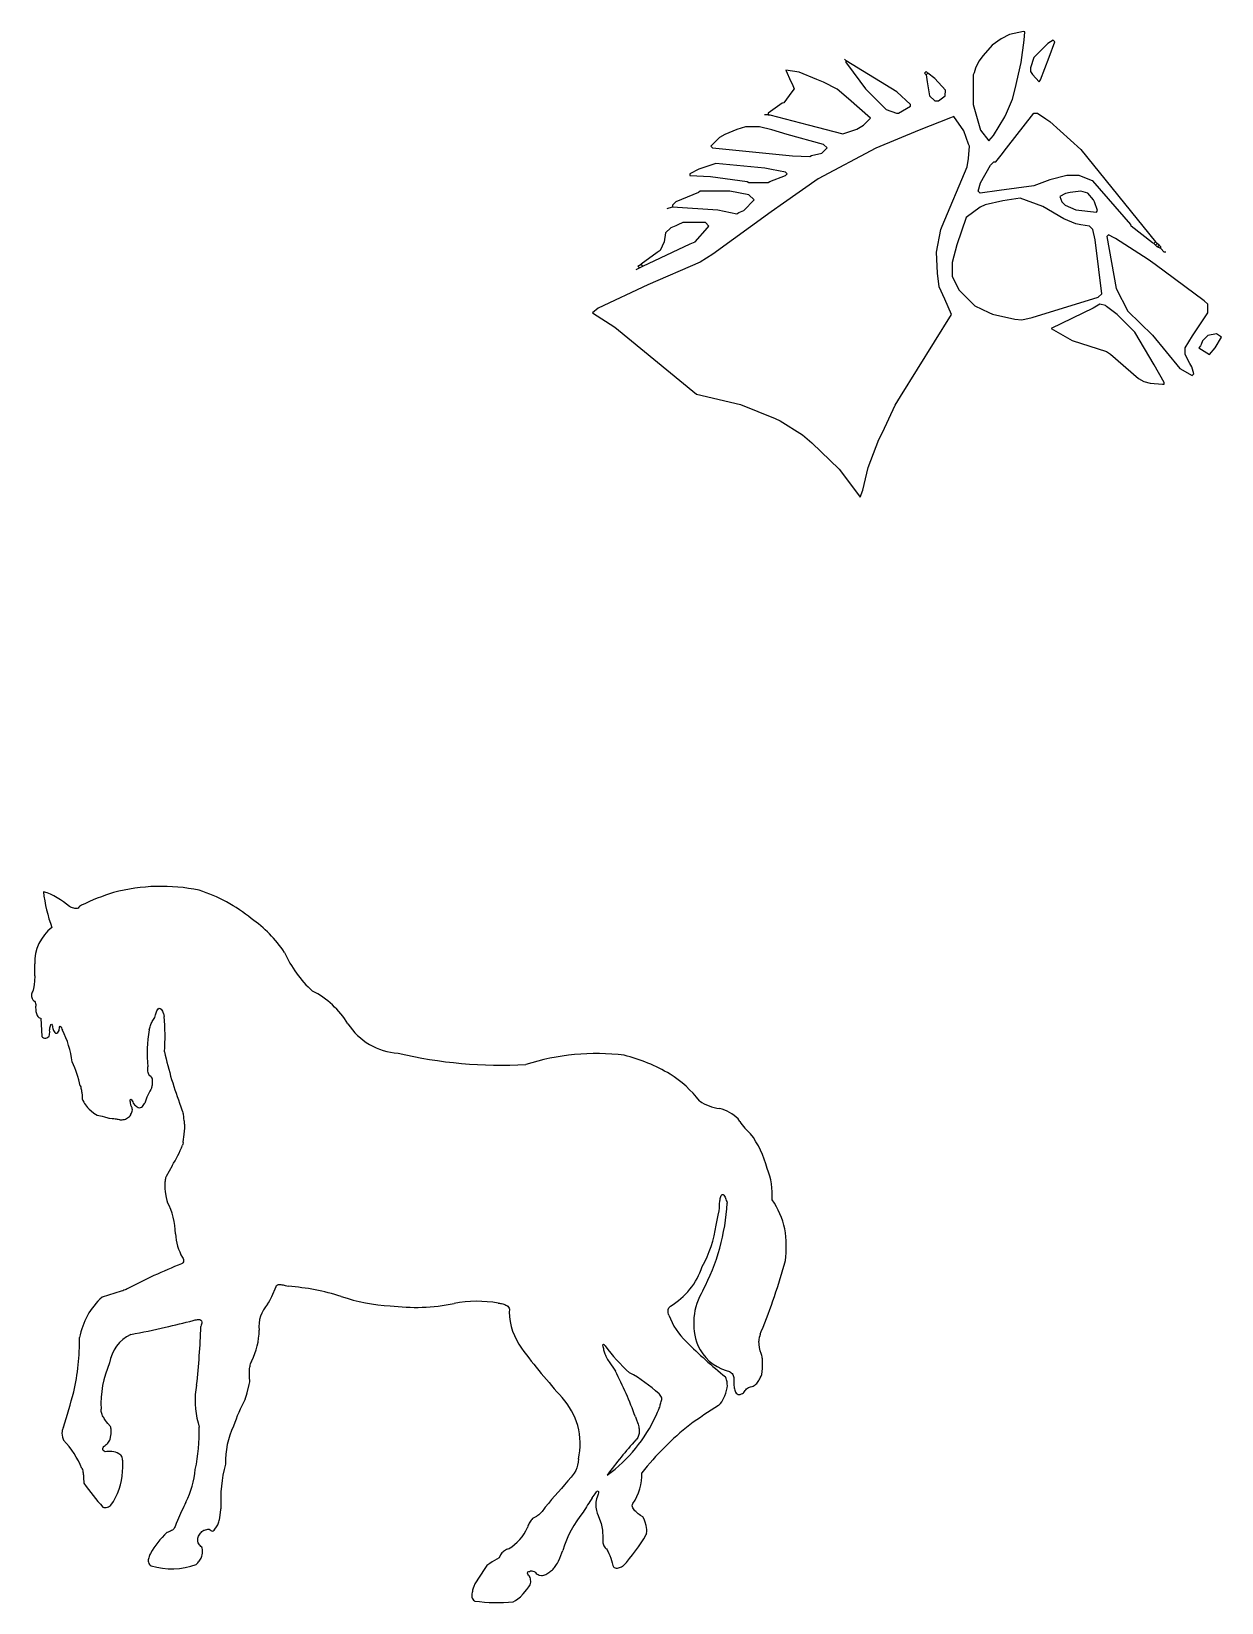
# Model space of a CAD drawing. Extents: x -1480 to 3301, y -477 to 1672.
# Drawn here: x -1480 to -796, y 26 to 931 of the extents above; entities that cross this region are included whole.
import ezdxf

# ---------------------------------------------------------------- set-up
doc = ezdxf.new("R2010")
doc.units = 0
doc.header["$MEASUREMENT"] = 0
doc.layers.get('0').update_dxf_attribs({"linetype": 'CONTINUOUS'})
doc.layers.add('Layer 1', color=7, linetype='CONTINUOUS')

msp = doc.modelspace()

# ---------------------------------------------------------------- linework, layer by layer
at = {"color": 7, "linetype": 'Continuous'}
for points in [[(-929.55, 867.57), (-926.79, 870.75), (-920.35, 881.47), (-919.35, 883.47), (-915.91, 891.66), (-914.25, 897.47), (-910.96, 912.64), (-909.12, 925.52), (-908.8, 930.32), (-909.55, 930.57), (-917.65, 928.77), (-922.36, 926.33), (-927.55, 922.57), (-932.79, 916.75), (-935.31, 913.39), (-937.2, 909.48), (-937.91, 906.66), (-938.55, 905.57), (-938.55, 888.57), (-934.35, 873.67), (-929.55, 867.57)], [(-900.55, 901.57), (-899.75, 902.67), (-894.85, 915.67), (-891.55, 924.57), (-892.55, 925.57), (-895.55, 923.57), (-903.55, 915.57), (-905.55, 909.57), (-905.55, 907.57), (-904.31, 905.77), (-900.55, 901.57)], [(-1011.55, 913.57), (-1012.55, 914.57)], [(-1011.55, 912.57), (-1010.75, 911.47), (-1000.55, 897.57), (-988.55, 885.57), (-982.55, 883.57), (-981.55, 883.57), (-974.55, 887.57), (-974.55, 888.57), (-982.4, 895.8), (-1011.55, 913.57)], [(-1011.55, 912.57), (-1011.55, 913.57)], [(-1056.55, 882.57), (-1055.55, 882.57), (-1033.45, 876.87), (-1013.55, 871.57), (-1005.45, 874.37), (-1001.55, 876.57), (-997.55, 880.57), (-1010.34, 891.82), (-1016.77, 897.33), (-1024.65, 901.37), (-1028.45, 902.87), (-1038.63, 907.19), (-1046.3, 908.32), (-1043.35, 901.67), (-1042.75, 900.47), (-1041.55, 897.57), (-1042.79, 895.75), (-1047.55, 889.57), (-1048.4, 889.34), (-1056.55, 883.57), (-1056.55, 882.57)], [(-965.55, 905.57), (-966.55, 906.57), (-965.55, 907.57), (-964.55, 906.57)], [(-965.55, 905.57), (-964.94, 901.5), (-963.55, 893.57), (-960.55, 890.57), (-958.55, 890.57), (-954.55, 893.57), (-954.35, 896.67), (-960.55, 903.57), (-964.55, 906.57)], [(-965.55, 905.57), (-964.55, 906.57)], [(-1157.55, 768.57), (-1144.71, 760.34), (-1097.82, 721.86), (-1072.47, 715.93), (-1052.45, 707.77), (-1049.65, 706.37), (-1036.76, 698.33), (-1031.35, 693.82), (-1015.55, 678.57), (-1010.8, 672.37), (-1003.55, 662.57), (-1001.94, 666.65), (-998.91, 679.66), (-992.75, 695.67), (-990.75, 699.67), (-983.32, 715.42), (-980.32, 720.42), (-951.05, 767.57), (-954.75, 776.47), (-958.12, 783.62), (-958.99, 791.52), (-959.55, 803.57), (-957.17, 816.5), (-956.35, 818.47), (-941.96, 852.64), (-941.15, 857.51), (-940.55, 864.57), (-941.2, 865.66), (-943.79, 873.42), (-949.55, 881.57), (-951.65, 880.77), (-969.65, 873.77), (-994.45, 863.37), (-1027.65, 845.77), (-1047.73, 831.81), (-1054.73, 826.81), (-1088.4, 802.34), (-1095.71, 797.8), (-1125.65, 784.77), (-1154.37, 771.33), (-1157.55, 768.57)], [(-1056.55, 882.57), (-1058.55, 882.57)], [(-834.55, 808.57), (-835.37, 808.81), (-847.55, 818.57), (-847.8, 819.36), (-869.55, 844.57), (-870.45, 844.77), (-877.55, 847.57), (-884.55, 847.57), (-894.47, 845.22), (-903.65, 841.77), (-923.61, 839), (-934.55, 837.57), (-935.55, 838.57), (-934.25, 843.47), (-928.55, 853.57), (-926.55, 855.57), (-925.55, 855.57), (-922.31, 859.39), (-919.31, 863.38), (-903.55, 883.57), (-901.55, 883.57), (-896.71, 880.34), (-894.4, 878.8), (-876.55, 862.57), (-833.55, 809.57)], [(-1032.55, 858.57), (-1031.47, 859.22), (-1025.55, 860.57), (-1022.55, 863.57), (-1024.55, 865.57), (-1045.64, 871.22), (-1054.45, 873.87), (-1061.55, 875.57), (-1069.55, 875.57), (-1074.48, 874.19), (-1081.4, 871.34), (-1084.55, 869.57), (-1089.55, 864.57), (-1088.55, 863.57), (-1042.51, 859.02), (-1032.55, 858.57)], [(-1101.55, 847.57), (-1089.59, 847.12), (-1068.64, 844.22), (-1067.55, 843.57), (-1056.55, 843.57), (-1055.47, 844.22), (-1046.55, 847.57), (-1045.55, 848.57), (-1046.55, 849.57), (-1054.63, 851.19), (-1058.48, 851.96), (-1086.55, 854.57), (-1096.45, 851.27), (-1101.55, 848.57), (-1101.55, 847.57)], [(-1111.55, 829.57), (-1085.49, 827.98), (-1074.55, 825.57), (-1073.45, 826.37), (-1070.55, 827.57), (-1064.55, 833.57), (-1067.55, 836.57), (-1078.55, 838.57), (-1095.55, 838.57), (-1096.64, 837.93), (-1109.55, 832.57), (-1111.55, 830.57), (-1111.55, 829.57)], [(-910.55, 764.57), (-904.62, 765.98), (-866.55, 777.57), (-864.55, 779.57), (-866.11, 793.62), (-868.25, 810.67), (-869.55, 816.57), (-871.55, 818.57), (-876.64, 819.22), (-879.47, 819.93), (-886.4, 822.8), (-898.45, 829.77), (-911.55, 834.57), (-921.49, 833.17), (-931.65, 830.77), (-934.45, 829.37), (-942.55, 823.57), (-947.91, 807.66), (-950.55, 797.57), (-950.55, 789.57), (-946.55, 781.57), (-937.55, 772.57), (-929.45, 768.77), (-927.45, 767.77), (-914.48, 764.96), (-910.55, 764.57)], [(-867.55, 826.57), (-867.05, 827.57), (-868.75, 832.47), (-869.35, 833.67), (-872.55, 837.57), (-876.55, 838.57), (-882.64, 837.93), (-885.47, 837.22), (-888.55, 835.57), (-887.55, 832.57), (-885.55, 830.57), (-879.48, 827.96), (-867.55, 826.57)], [(-1114.55, 828.57), (-1111.55, 829.57)], [(-1128.55, 795.57), (-1101.45, 808.37), (-1098.55, 809.57), (-1091.35, 817.47), (-1090.55, 818.57), (-1092.55, 820.57), (-1105.55, 820.57), (-1108.45, 819.27), (-1109.65, 818.77), (-1112.55, 817.57), (-1115.55, 814.57), (-1116.35, 809.47), (-1118.55, 804.57), (-1120.4, 803.34), (-1129.55, 796.57)], [(-812.55, 732.57), (-811.55, 733.57), (-812.75, 737.47), (-813.75, 739.47), (-816.55, 744.57), (-816.55, 748.57), (-812.35, 755.47), (-803.55, 768.57), (-803.55, 773.57), (-805.55, 775.57), (-833.71, 796.34), (-837.73, 799.33), (-856.65, 811.37), (-857.45, 811.77), (-860.55, 813.57), (-861.55, 812.57), (-858.96, 797.51), (-856.2, 782.66), (-849.55, 769.57), (-835.31, 755.78), (-819.55, 736.57), (-812.55, 732.57)], [(-834.55, 808.57), (-833.55, 809.57)], [(-833.55, 807.57), (-834.55, 808.57)], [(-832.55, 808.57), (-833.55, 809.57)], [(-833.55, 807.57), (-832.55, 808.57)], [(-832.55, 806.57), (-833.55, 807.57)], [(-831.55, 807.57), (-832.55, 808.57)], [(-832.55, 806.57), (-831.55, 807.57)], [(-830.55, 805.57), (-832.55, 806.57)], [(-830.55, 806.57), (-831.55, 807.57)], [(-830.55, 805.57), (-830.55, 806.57)], [(-827.55, 803.57), (-828.55, 803.57), (-830.55, 805.57)], [(-1131.55, 795.57), (-1129.55, 796.57)], [(-1128.55, 795.57), (-1129.55, 796.57)], [(-1132.55, 793.57), (-1130.55, 794.57)], [(-1130.55, 794.57), (-1131.55, 795.57)], [(-1130.55, 794.57), (-1128.55, 795.57)], [(-828.55, 727.57), (-828.55, 728.57), (-834.35, 738.67), (-845.55, 757.57), (-855.55, 767.57), (-861.76, 772.33), (-862.45, 772.77), (-865.55, 773.57), (-869.45, 771.37), (-893.55, 759.57), (-881.45, 752.77), (-861.71, 746.34), (-859.4, 744.8), (-843.33, 730.82), (-840.35, 729.17), (-836.63, 728.19), (-829.55, 727.57), (-828.55, 727.57)], [(-802.55, 744.57), (-799.32, 748.42), (-795.55, 754.57), (-798.55, 756.57), (-803.55, 755.57), (-806.55, 752.57), (-807.35, 750.47), (-807.75, 749.67), (-808.55, 748.57), (-802.55, 744.57)]]:
    msp.add_lwpolyline(points, dxfattribs=at)
at = {"layer": 'Layer 1'}
for p, q in [((-1457.97, 426.61), (-1458.56, 426.89)), ((-1457.37, 426.35), (-1457.97, 426.61)), ((-1456.77, 426.12), (-1457.37, 426.35)), ((-1456.15, 425.92), (-1456.77, 426.12)), ((-1455.51, 425.78), (-1456.15, 425.92)), ((-1454.86, 425.72), (-1455.51, 425.78)), ((-1454.22, 425.79), (-1454.86, 425.72)), ((-1453.62, 426.04), (-1454.22, 425.79)), ((-1453.17, 426.5), (-1453.62, 426.04)), ((-1452.73, 426.97), (-1453.17, 426.5)), ((-1452.22, 427.36), (-1452.73, 426.97)), ((-1451.68, 427.7), (-1452.22, 427.36)), ((-1479.3, 379.79), (-1479.54, 378.85)), ((-1479.1, 380.73), (-1479.3, 379.79)), ((-1478.88, 382), (-1479.1, 380.73)), ((-1478.65, 383.92), (-1478.88, 382)), ((-1478.45, 387.13), (-1478.65, 383.92)), ((-1480.46, 376.46), (-1480.48, 375.81)), ((-1480.48, 375.81), (-1480.4, 375.16)), ((-1480.33, 377.09), (-1480.46, 376.46)), ((-1480.4, 375.16), (-1480.23, 374.54)), ((-1480.08, 377.69), (-1480.33, 377.09)), ((-1480.23, 374.54), (-1480, 373.93)), ((-1479.72, 378.24), (-1480.08, 377.69)), ((-1480, 373.93), (-1479.72, 373.34)), ((-1479.54, 378.85), (-1479.72, 378.24)), ((-1479.72, 373.34), (-1479.21, 372.9)), ((-1479.21, 372.9), (-1478.76, 372.39)), ((-1478.76, 372.39), (-1478.38, 371.83)), ((-1478.38, 371.83), (-1478.11, 371.21)), ((-1478.11, 371.21), (-1477.97, 370.55)), ((-1477.97, 369.88), (-1478.09, 369.21)), ((-1478.09, 369.21), (-1478.07, 368.56)), ((-1478.07, 368.56), (-1478.04, 367.91)), ((-1478.04, 367.91), (-1477.99, 367.26)), ((-1477.99, 367.26), (-1477.9, 366.62)), ((-1477.97, 370.55), (-1477.97, 369.88)), ((-1477.9, 366.62), (-1477.79, 365.98)), ((-1477.79, 365.98), (-1477.63, 365.35)), ((-1477.63, 365.35), (-1477.42, 364.73)), ((-1477.42, 364.73), (-1477.14, 364.15)), ((-1477.14, 364.15), (-1476.77, 363.61)), ((-1476.77, 363.61), (-1476.3, 363.16)), ((-1476.3, 363.16), (-1475.74, 362.84)), ((-1475.74, 362.84), (-1475.11, 362.68)), ((-1475.11, 362.68), (-1474.54, 352.21)), ((-1410.64, 361.42), (-1410.3, 361.98)), ((-1410.3, 361.98), (-1409.91, 362.51)), ((-1409.91, 362.51), (-1409.48, 362.99)), ((-1409.48, 362.99), (-1409.26, 363.94)), ((-1409.26, 363.94), (-1409.09, 364.56)), ((-1409.09, 364.56), (-1408.91, 365.18)), ((-1408.91, 365.18), (-1408.72, 365.79)), ((-1408.72, 365.79), (-1408.49, 366.39)), ((-1408.49, 366.39), (-1408.23, 366.98)), ((-1408.23, 366.98), (-1407.92, 367.55)), ((-1407.92, 367.55), (-1407.52, 368.05)), ((-1407.52, 368.05), (-1406.97, 368.37)), ((-1406.97, 368.37), (-1406.35, 368.25)), ((-1406.35, 368.25), (-1405.86, 367.84)), ((-1405.86, 367.84), (-1405.47, 367.33)), ((-1405.47, 367.33), (-1405.14, 366.77)), ((-1405.14, 366.77), (-1404.86, 366.2)), ((-1404.86, 366.2), (-1404.59, 365.61)), ((-1404.59, 365.61), (-1404.47, 365.31)), ((-1404.47, 365.31), (-1404.11, 363.74)), ((-1470.31, 352.4), (-1470.17, 353.07)), ((-1470.17, 353.07), (-1470.04, 353.74)), ((-1470.04, 353.74), (-1469.94, 354.42)), ((-1470.02, 355.77), (-1469.93, 356.42)), ((-1469.9, 355.1), (-1470.02, 355.77)), ((-1469.94, 354.42), (-1469.9, 355.1)), ((-1469.93, 356.42), (-1469.84, 357.07)), ((-1469.84, 357.07), (-1469.72, 357.72)), ((-1469.72, 357.72), (-1469.58, 358.36)), ((-1469.58, 358.36), (-1469.38, 358.98)), ((-1469.38, 358.98), (-1468.92, 359.3)), ((-1468.92, 359.3), (-1468.61, 358.73)), ((-1468.61, 358.73), (-1468.42, 358.1)), ((-1468.42, 358.1), (-1468.27, 357.46)), ((-1468.27, 357.46), (-1468.14, 356.82)), ((-1468.14, 356.82), (-1468.02, 356.17)), ((-1468.02, 356.17), (-1467.79, 355.54)), ((-1467.79, 355.54), (-1467.49, 354.95)), ((-1467.49, 354.95), (-1467.1, 354.41)), ((-1467.1, 354.41), (-1466.55, 354.06)), ((-1466.55, 354.06), (-1465.9, 354.14)), ((-1465.9, 354.14), (-1465.37, 354.54)), ((-1465.37, 354.54), (-1464.93, 355.04)), ((-1464.93, 355.04), (-1464.56, 355.59)), ((-1464.56, 355.59), (-1464.49, 356.25)), ((-1464.49, 356.25), (-1464.4, 356.91)), ((-1464.4, 356.91), (-1464.25, 357.56)), ((-1464.25, 357.56), (-1463.9, 358.09)), ((-1463.9, 358.09), (-1463.42, 357.68)), ((-1463.42, 357.68), (-1463.13, 357.08)), ((-1463.13, 357.08), (-1462.89, 356.46)), ((-1462.89, 356.46), (-1462.68, 355.83)), ((-1412.66, 355.92), (-1412.46, 356.53)), ((-1412.46, 356.53), (-1412.11, 357.79)), ((-1412.11, 357.79), (-1411.92, 358.41)), ((-1411.92, 358.41), (-1411.71, 359.03)), ((-1411.71, 359.03), (-1411.48, 359.64)), ((-1411.48, 359.64), (-1411.22, 360.25)), ((-1411.22, 360.25), (-1410.95, 360.84)), ((-1410.95, 360.84), (-1410.64, 361.42)), ((-1474.54, 352.21), (-1474.06, 351.78)), ((-1474.06, 351.78), (-1473.5, 351.45)), ((-1473.5, 351.45), (-1472.88, 351.27)), ((-1472.88, 351.27), (-1472.24, 351.28)), ((-1472.24, 351.28), (-1471.62, 351.47)), ((-1471.62, 351.47), (-1471.06, 351.79)), ((-1471.06, 351.79), (-1470.55, 352.19)), ((-1470.55, 352.19), (-1470.31, 352.4)), ((-1413.51, 334.08), (-1413.43, 334.72)), ((-1413.55, 333.43), (-1413.51, 334.08)), ((-1413.55, 332.79), (-1413.55, 333.43)), ((-1413.5, 332.14), (-1413.55, 332.79)), ((-1413.37, 331.51), (-1413.5, 332.14)), ((-1413.18, 330.89), (-1413.37, 331.51)), ((-1412.9, 330.31), (-1413.18, 330.89)), ((-1412.32, 329.53), (-1412.9, 330.31)), ((-1411.84, 329.1), (-1412.32, 329.53)), ((-1411.31, 328.74), (-1411.84, 329.1)), ((-1410.97, 328.19), (-1411.31, 328.74)), ((-1410.81, 327.57), (-1410.97, 328.19)), ((-1410.74, 326.92), (-1410.81, 327.57)), ((-1410.8, 324.99), (-1410.75, 325.63)), ((-1410.75, 325.63), (-1410.73, 326.28)), ((-1410.73, 326.28), (-1410.74, 326.92)), ((-1452.44, 323.72), (-1452.14, 323.13)), ((-1452.14, 323.13), (-1451.96, 322.49)), ((-1451.96, 322.49), (-1451.83, 321.83)), ((-1451.83, 321.83), (-1451.72, 321.17)), ((-1451.72, 321.17), (-1451.62, 320.51)), ((-1451.62, 320.51), (-1451.54, 319.85)), ((-1451.54, 319.85), (-1451.36, 318.19)), ((-1451.36, 318.19), (-1451.19, 316.19)), ((-1411.12, 322.75), (-1410.96, 323.71)), ((-1410.96, 323.71), (-1410.87, 324.35)), ((-1410.87, 324.35), (-1410.8, 324.99)), ((-1451.19, 316.19), (-1450.84, 315.29)), ((-1450.84, 315.29), (-1450.41, 314.42)), ((-1450.41, 314.42), (-1449.92, 313.58)), ((-1449.92, 313.58), (-1449.37, 312.78)), ((-1449.37, 312.78), (-1448.77, 312.02)), ((-1448.77, 312.02), (-1448.13, 311.29)), ((-1448.13, 311.29), (-1447.23, 310.37)), ((-1447.23, 310.37), (-1446.02, 309.29)), ((-1446.02, 309.29), (-1444.49, 308.1)), ((-1444.49, 308.1), (-1442.62, 306.83)), ((-1423.62, 315.68), (-1423.33, 316.13)), ((-1423.59, 315.01), (-1423.62, 315.68)), ((-1423.5, 314.35), (-1423.59, 315.01)), ((-1423.39, 313.69), (-1423.5, 314.35)), ((-1423.26, 313.03), (-1423.39, 313.69)), ((-1423.33, 316.13), (-1422.89, 315.63)), ((-1423.06, 312.04), (-1423.26, 313.03)), ((-1423.25, 307.41), (-1422.93, 307.99)), ((-1422.88, 311.77), (-1423.06, 312.04)), ((-1422.93, 307.99), (-1422.67, 308.59)), ((-1422.89, 315.63), (-1422.54, 315.06)), ((-1422.58, 311.18), (-1422.88, 311.77)), ((-1422.67, 308.59), (-1422.48, 309.22)), ((-1422.42, 310.54), (-1422.58, 311.18)), ((-1422.54, 315.06), (-1422.21, 314.47)), ((-1422.48, 309.22), (-1422.39, 309.88)), ((-1422.39, 309.88), (-1422.42, 310.54)), ((-1422.21, 314.47), (-1421.91, 313.87)), ((-1421.91, 313.87), (-1421.5, 313.35)), ((-1421.5, 313.35), (-1421.07, 312.86)), ((-1421.07, 312.86), (-1420.61, 312.39)), ((-1420.61, 312.39), (-1420.12, 311.96)), ((-1420.12, 311.96), (-1419.58, 311.59)), ((-1419.58, 311.59), (-1418.98, 311.31)), ((-1418.98, 311.31), (-1418.34, 311.18)), ((-1418.34, 311.18), (-1417.69, 311.24)), ((-1417.69, 311.24), (-1417.09, 311.5)), ((-1417.09, 311.5), (-1416.57, 311.9)), ((-1416.57, 311.9), (-1416.13, 312.38)), ((-1416.13, 312.38), (-1415.74, 312.92)), ((-1415.74, 312.92), (-1415.41, 313.49)), ((-1415.41, 313.49), (-1415.26, 313.78)), ((-1394.45, 311.75), (-1393.83, 309.87)), ((-1393.83, 309.87), (-1393.55, 308.92)), ((-1393.55, 308.92), (-1393.38, 308.28)), ((-1393.38, 308.28), (-1393.22, 307.64)), ((-1393.22, 307.64), (-1393.08, 306.99)), ((-1442.62, 306.83), (-1439.71, 306.25)), ((-1439.71, 306.25), (-1438.42, 305.95)), ((-1438.42, 305.95), (-1437.79, 305.78)), ((-1437.79, 305.78), (-1437.15, 305.61)), ((-1437.15, 305.61), (-1436.52, 305.42)), ((-1436.52, 305.42), (-1435.89, 305.21)), ((-1435.89, 305.21), (-1435.59, 305.09)), ((-1435.59, 305.09), (-1433.98, 304.99)), ((-1433.98, 304.99), (-1433.02, 304.91)), ((-1433.02, 304.91), (-1432.38, 304.84)), ((-1432.38, 304.84), (-1431.74, 304.76)), ((-1431.74, 304.76), (-1431.1, 304.66)), ((-1431.1, 304.66), (-1430.47, 304.53)), ((-1430.47, 304.53), (-1429.87, 304.32)), ((-1429.87, 304.32), (-1429.61, 304.13)), ((-1429.61, 304.13), (-1428.95, 304.14)), ((-1428.95, 304.14), (-1428.29, 304.2)), ((-1428.29, 304.2), (-1427.63, 304.3)), ((-1427.63, 304.3), (-1426.98, 304.45)), ((-1426.98, 304.45), (-1426.35, 304.66)), ((-1426.35, 304.66), (-1425.75, 304.94)), ((-1425.75, 304.94), (-1425.18, 305.29)), ((-1425.18, 305.29), (-1424.64, 305.66)), ((-1424.64, 305.66), (-1424.12, 306.07)), ((-1424.12, 306.07), (-1423.66, 306.53)), ((-1423.66, 306.53), (-1423.32, 307.09)), ((-1423.32, 307.09), (-1423.25, 307.41)), ((-1393.08, 306.99), (-1392.96, 306.34)), ((-1392.92, 305.02), (-1393.01, 304.71)), ((-1393.01, 304.71), (-1392.82, 304.08)), ((-1392.96, 306.34), (-1392.9, 305.68)), ((-1392.9, 305.68), (-1392.92, 305.02)), ((-1392.82, 304.08), (-1392.67, 303.45)), ((-1392.67, 303.45), (-1392.57, 302.81)), ((-1392.57, 302.81), (-1392.49, 302.16)), ((-1392.44, 299.23), (-1392.51, 297.93)), ((-1392.49, 302.16), (-1392.45, 301.51)), ((-1392.45, 301.51), (-1392.42, 300.86)), ((-1392.42, 300.21), (-1392.44, 299.23)), ((-1392.42, 300.86), (-1392.42, 300.21)), ((-1072.87, 303.25), (-1073.68, 304.67)), ((-1066.57, 296.22), (-1069.91, 299.35)), ((-1393.32, 290.26), (-1393.51, 289.63)), ((-1392.74, 295.67), (-1393.39, 291.49)), ((-1393.39, 291.49), (-1393.21, 290.9)), ((-1393.21, 290.9), (-1393.32, 290.26)), ((-1392.51, 297.93), (-1392.74, 295.67)), ((-1403.02, 271.51), (-1403.23, 270.89)), ((-1399.47, 277.72), (-1403.02, 271.51)), ((-1403.71, 267.68), (-1403.73, 267.02)), ((-1403.73, 267.02), (-1403.71, 266.05)), ((-1403.68, 268.33), (-1403.71, 267.68)), ((-1403.71, 266.05), (-1403.64, 264.74)), ((-1403.61, 268.98), (-1403.68, 268.33)), ((-1403.64, 264.74), (-1403.43, 262.8)), ((-1403.52, 269.62), (-1403.61, 268.98)), ((-1403.4, 270.26), (-1403.52, 269.62)), ((-1403.43, 262.8), (-1402.9, 259.58)), ((-1403.23, 270.89), (-1403.4, 270.26)), ((-1402.9, 259.58), (-1402.35, 257.03)), ((-1084.76, 251.8), (-1084.58, 253.4)), ((-1084.58, 253.4), (-1084.51, 254.36)), ((-1084.51, 254.36), (-1084.49, 255.01)), ((-1084.49, 255.01), (-1084.47, 255.65)), ((-1084.48, 256.3), (-1084.4, 256.94)), ((-1084.47, 255.65), (-1084.48, 256.3)), ((-1084.4, 256.94), (-1084.3, 257.58)), ((-1084.3, 257.58), (-1084.19, 258.22)), ((-1084.19, 258.22), (-1084.06, 258.86)), ((-1084.06, 258.86), (-1083.91, 259.49)), ((-1083.91, 259.49), (-1083.72, 260.11)), ((-1083.72, 260.11), (-1083.46, 260.7)), ((-1083.46, 260.7), (-1083.05, 261.2)), ((-1083.05, 261.2), (-1082.44, 261.2)), ((-1082.44, 261.2), (-1081.97, 260.75)), ((-1081.97, 260.75), (-1081.62, 260.21)), ((-1081.62, 260.21), (-1081.32, 259.64)), ((-1081.32, 259.64), (-1081.05, 259.04)), ((-1081.05, 259.04), (-1080.81, 258.44)), ((-1080.81, 258.44), (-1080.58, 257.83)), ((-1080.58, 257.83), (-1080.36, 257.22)), ((-1080.36, 257.22), (-1080.06, 256.3)), ((-1086.44, 243.61), (-1085.17, 249.26)), ((-1085.17, 249.26), (-1084.76, 251.8)), ((-1393.8, 221.51), (-1394.06, 221.33)), ((-1393.33, 221.95), (-1393.8, 221.51)), ((-1393.58, 224.9), (-1393.25, 224.35)), ((-1393, 222.5), (-1393.33, 221.95)), ((-1393.25, 224.35), (-1393, 223.76)), ((-1393, 223.76), (-1392.89, 223.13)), ((-1392.89, 223.13), (-1393, 222.5)), ((-1342.06, 202.58), (-1339.59, 208.18)), ((-1339.59, 208.18), (-1339.35, 208.78)), ((-1339.35, 208.78), (-1338.96, 209.28)), ((-1338.96, 209.28), (-1338.32, 209.45)), ((-1338.32, 209.45), (-1337.66, 209.46)), ((-1337.66, 209.46), (-1337.01, 209.41)), ((-1337.01, 209.41), (-1336.35, 209.32)), ((-1336.35, 209.32), (-1335.7, 209.2)), ((-1335.7, 209.2), (-1335.06, 209.07)), ((-1335.06, 209.07), (-1334.42, 208.91)), ((-1334.42, 208.91), (-1333.46, 208.67)), ((-1333.46, 208.67), (-1332.51, 208.4)), ((-1432.42, 204.34), (-1439.82, 202.12)), ((-1428.75, 205.53), (-1432.42, 204.34)), ((-1427.84, 205.85), (-1428.75, 205.53)), ((-1427.23, 206.07), (-1427.84, 205.85)), ((-1426.63, 206.3), (-1427.23, 206.07)), ((-1426.04, 206.55), (-1426.63, 206.3)), ((-1425.47, 206.85), (-1426.04, 206.55)), ((-1344.04, 198.89), (-1343.23, 200.29)), ((-1343.23, 200.29), (-1342.06, 202.58)), ((-1344.55, 198.07), (-1344.04, 198.89)), ((-1211.8, 198.75), (-1211.16, 198.66)), ((-1211.16, 198.66), (-1210.52, 198.55)), ((-1210.52, 198.55), (-1209.88, 198.43)), ((-1209.88, 198.43), (-1209.25, 198.27)), ((-1209.25, 198.27), (-1208.63, 198.09)), ((-1208.63, 198.09), (-1208.02, 197.87)), ((-1208.02, 197.87), (-1207.43, 197.6)), ((-1207.43, 197.6), (-1206.87, 197.28)), ((-1206.87, 197.28), (-1206.36, 196.89)), ((-1206.36, 196.89), (-1205.92, 196.41)), ((-1205.92, 196.41), (-1205.59, 195.85)), ((-1205.59, 195.85), (-1205.41, 195.23)), ((-1205.46, 193.95), (-1205.54, 193.63)), ((-1205.37, 194.59), (-1205.46, 193.95)), ((-1205.41, 195.23), (-1205.37, 194.59)), ((-1114.07, 193.72), (-1114.06, 194.37)), ((-1113.99, 193.07), (-1114.07, 193.72)), ((-1114.06, 194.37), (-1113.95, 195.01)), ((-1113.84, 192.44), (-1113.99, 193.07)), ((-1113.95, 195.01), (-1113.59, 195.91)), ((-1113.63, 191.82), (-1113.84, 192.44)), ((-1113.59, 195.91), (-1113.22, 196.45)), ((-1113.22, 196.45), (-1112.77, 196.92)), ((-1387.42, 188.71), (-1386.8, 188.89)), ((-1386.8, 188.89), (-1386.17, 189.05)), ((-1386.17, 189.05), (-1385.54, 189.18)), ((-1385.54, 189.18), (-1384.9, 189.26)), ((-1384.9, 189.26), (-1384.26, 189.28)), ((-1384.26, 189.28), (-1383.62, 189.19)), ((-1383.62, 189.19), (-1383.03, 188.93)), ((-1383.03, 188.93), (-1382.61, 188.45)), ((-1382.76, 185.94), (-1382.99, 185.33)), ((-1382.58, 186.55), (-1382.76, 185.94)), ((-1382.61, 188.45), (-1382.44, 187.83)), ((-1382.46, 187.19), (-1382.58, 186.55)), ((-1382.44, 187.83), (-1382.46, 187.19)), ((-1061.05, 180.91), (-1060.43, 182.42)), ((-1151.34, 174.85), (-1151.74, 174.45)), ((-1151.74, 174.45), (-1151.66, 173.8)), ((-1151.66, 173.8), (-1151.49, 173.16)), ((-1151.49, 173.16), (-1151.28, 172.53)), ((-1150.75, 174.56), (-1151.34, 174.85)), ((-1151.28, 172.53), (-1151.19, 171.89)), ((-1151.19, 171.89), (-1151.05, 171.26)), ((-1150.22, 174.16), (-1150.75, 174.56)), ((-1061.55, 173.16), (-1061.86, 176.74)), ((-1061.02, 171.27), (-1061.55, 173.16)), ((-1354.69, 162.42), (-1354.55, 163.05)), ((-1354.55, 163.05), (-1354.37, 163.67)), ((-1354.37, 163.67), (-1354.16, 164.28)), ((-1354.16, 164.28), (-1353.91, 164.88)), ((-1353.91, 164.88), (-1353.6, 165.45)), ((-1151.05, 171.26), (-1150.88, 170.64)), ((-1150.88, 170.64), (-1150.67, 170.03)), ((-1150.67, 170.03), (-1150.44, 169.43)), ((-1150.44, 169.43), (-1150.18, 168.83)), ((-1150.18, 168.83), (-1149.91, 168.25)), ((-1149.91, 168.25), (-1149.48, 167.38)), ((-1149.48, 167.38), (-1148.86, 166.25)), ((-1148.86, 166.25), (-1147.69, 164.32)), ((-1147.69, 164.32), (-1145.13, 160.6)), ((-1060.43, 169.74), (-1061.02, 171.27)), ((-1060.24, 169.12), (-1060.43, 169.74)), ((-1060.08, 168.5), (-1060.24, 169.12)), ((-1059.95, 167.86), (-1060.08, 168.5)), ((-1059.85, 167.22), (-1059.95, 167.86)), ((-1059.77, 166.58), (-1059.85, 167.22)), ((-1059.8, 161.08), (-1059.67, 163.34)), ((-1059.7, 165.61), (-1059.77, 166.58)), ((-1059.66, 164.64), (-1059.7, 165.61)), ((-1059.67, 163.34), (-1059.66, 164.64)), ((-1355.06, 158.23), (-1355.03, 159.53)), ((-1355.01, 156.29), (-1355.06, 158.23)), ((-1355.03, 159.53), (-1354.97, 160.5)), ((-1354.76, 153.39), (-1355.01, 156.29)), ((-1354.97, 160.5), (-1354.9, 161.14)), ((-1354.9, 161.14), (-1354.81, 161.78)), ((-1354.81, 161.78), (-1354.69, 162.42)), ((-1145.13, 160.6), (-1144.36, 159.56)), ((-1080.69, 155.4), (-1081.06, 156.3)), ((-1080.39, 154.47), (-1080.69, 155.4)), ((-1080.64, 159.94), (-1080.01, 159.77)), ((-1080.01, 159.77), (-1079.4, 159.57)), ((-1079.4, 159.57), (-1078.8, 159.32)), ((-1078.8, 159.32), (-1078.23, 159.01)), ((-1078.23, 159.01), (-1077.7, 158.65)), ((-1077.7, 158.65), (-1077.22, 158.2)), ((-1077.22, 158.2), (-1076.83, 157.69)), ((-1076.83, 157.69), (-1076.54, 157.12)), ((-1076.54, 157.12), (-1076.35, 156.5)), ((-1076.35, 156.5), (-1076.28, 155.85)), ((-1076.27, 155.53), (-1076.29, 153.56)), ((-1076.28, 155.85), (-1076.27, 155.53)), ((-1062.28, 153.54), (-1061.93, 154.08)), ((-1061.93, 154.08), (-1061.6, 154.63)), ((-1061.6, 154.63), (-1061.29, 155.19)), ((-1061.29, 155.19), (-1061, 155.77)), ((-1061, 155.77), (-1060.6, 156.65)), ((-1060.6, 156.65), (-1060.23, 157.55)), ((-1060.23, 157.55), (-1059.8, 161.08)), ((-1357.02, 144.57), (-1356.82, 145.19)), ((-1356.82, 145.19), (-1356.64, 145.82)), ((-1356.64, 145.82), (-1356.29, 147.07)), ((-1356.29, 147.07), (-1355.12, 151.8)), ((-1355.12, 151.8), (-1354.76, 153.39)), ((-1119.05, 146.28), (-1119.3, 146.5)), ((-1118.59, 145.78), (-1119.05, 146.28)), ((-1118.2, 145.24), (-1118.59, 145.78)), ((-1117.91, 144.63), (-1118.2, 145.24)), ((-1081.91, 144.16), (-1081.39, 145.34)), ((-1081.39, 145.34), (-1080.84, 146.86)), ((-1080.84, 146.86), (-1080.38, 148.4)), ((-1080.38, 148.4), (-1080.06, 149.99)), ((-1076.29, 153.56), (-1076.27, 152.57)), ((-1076.27, 152.57), (-1076.23, 151.92)), ((-1076.23, 151.92), (-1076.18, 151.26)), ((-1076.18, 151.26), (-1076.11, 150.61)), ((-1076.11, 150.61), (-1076.01, 149.96)), ((-1076.01, 149.96), (-1075.89, 149.31)), ((-1075.89, 149.31), (-1075.73, 148.67)), ((-1075.73, 148.67), (-1075.52, 148.05)), ((-1075.52, 148.05), (-1075.25, 147.45)), ((-1075.25, 147.45), (-1074.89, 146.9)), ((-1074.89, 146.9), (-1074.42, 146.45)), ((-1074.42, 146.45), (-1073.83, 146.17)), ((-1073.83, 146.17), (-1073.18, 146.09)), ((-1073.18, 146.09), (-1072.53, 146.2)), ((-1072.53, 146.2), (-1071.92, 146.43)), ((-1071.92, 146.43), (-1071.33, 146.73)), ((-1071.33, 146.73), (-1070.78, 147.08)), ((-1070.78, 147.08), (-1070.51, 147.27)), ((-1070.51, 147.27), (-1070.15, 147.81)), ((-1070.15, 147.81), (-1069.76, 148.33)), ((-1069.76, 148.33), (-1069.34, 148.83)), ((-1069.34, 148.83), (-1068.89, 149.3)), ((-1068.89, 149.3), (-1068.4, 149.72)), ((-1068.4, 149.72), (-1067.86, 150.09)), ((-1067.86, 150.09), (-1067.29, 150.39)), ((-1067.29, 150.39), (-1066.67, 150.6)), ((-1066.67, 150.6), (-1065.71, 150.73)), ((-1065.71, 150.73), (-1065.11, 150.96)), ((-1065.11, 150.96), (-1064.54, 151.27)), ((-1064.54, 151.27), (-1064.02, 151.64)), ((-1064.02, 151.64), (-1063.53, 152.06)), ((-1063.53, 152.06), (-1063.08, 152.53)), ((-1063.08, 152.53), (-1062.67, 153.02)), ((-1062.67, 153.02), (-1062.28, 153.54)), ((-1440.4, 137.01), (-1440.4, 137.66)), ((-1440.33, 136.37), (-1440.4, 137.01)), ((-1440.19, 135.74), (-1440.33, 136.37)), ((-1440.01, 135.12), (-1440.19, 135.74)), ((-1357.46, 143.35), (-1357.22, 143.96)), ((-1357.22, 143.96), (-1357.02, 144.57)), ((-1121.03, 134.11), (-1120.16, 135.87)), ((-1120.16, 135.87), (-1119.62, 137.05)), ((-1119.62, 137.05), (-1119.37, 137.66)), ((-1119.37, 137.66), (-1119.13, 138.26)), ((-1119.13, 138.26), (-1118.92, 138.88)), ((-1118.92, 138.88), (-1118.72, 139.5)), ((-1118.72, 139.5), (-1118.55, 140.13)), ((-1118.55, 140.13), (-1118.42, 140.77)), ((-1118.42, 140.77), (-1118.34, 141.41)), ((-1118.34, 141.41), (-1118.04, 142.01)), ((-1118.04, 142.01), (-1117.82, 142.65)), ((-1117.74, 143.98), (-1117.91, 144.63)), ((-1117.82, 142.65), (-1117.71, 143.31)), ((-1117.71, 143.31), (-1117.74, 143.98)), ((-1085.09, 139.74), (-1083.98, 140.91)), ((-1083.98, 140.91), (-1083.2, 141.93)), ((-1083.2, 141.93), (-1082.52, 143.02)), ((-1082.52, 143.02), (-1081.91, 144.16)), ((-1462.33, 126.65), (-1462.55, 126.04)), ((-1462.08, 127.24), (-1462.33, 126.65)), ((-1439.78, 134.52), (-1440.01, 135.12)), ((-1439.51, 133.93), (-1439.78, 134.52)), ((-1439.22, 133.35), (-1439.51, 133.93)), ((-1438.9, 132.79), (-1439.22, 133.35)), ((-1438.56, 132.24), (-1438.9, 132.79)), ((-1438.2, 131.7), (-1438.56, 132.24)), ((-1437.83, 131.17), (-1438.2, 131.7)), ((-1437.25, 130.4), (-1437.83, 131.17)), ((-1436.43, 129.4), (-1437.25, 130.4)), ((-1434.91, 127.72), (-1436.43, 129.4)), ((-1434.84, 127.4), (-1434.91, 127.72)), ((-1434.73, 126.75), (-1434.84, 127.4)), ((-1434.65, 126.09), (-1434.73, 126.75)), ((-1384.53, 129.84), (-1383.96, 127.33)), ((-1132.93, 133.35), (-1132.19, 131.56)), ((-1132.19, 131.56), (-1131.65, 130.05)), ((-1131.65, 130.05), (-1131.37, 129.12)), ((-1131.37, 129.12), (-1131.13, 128.19)), ((-1131.13, 128.19), (-1130.99, 127.56)), ((-1130.99, 127.56), (-1130.88, 126.92)), ((-1130.88, 126.92), (-1130.8, 126.29)), ((-1462.85, 124.79), (-1462.94, 123.83)), ((-1462.94, 123.83), (-1462.68, 121.6)), ((-1462.72, 125.42), (-1462.85, 124.79)), ((-1462.55, 126.04), (-1462.72, 125.42)), ((-1462.68, 121.6), (-1462.49, 120.98)), ((-1462.49, 120.98), (-1462.26, 120.39)), ((-1462.26, 120.39), (-1461.98, 119.81)), ((-1437.49, 117.27), (-1436.98, 117.72)), ((-1436.98, 117.72), (-1436.5, 118.2)), ((-1436.5, 118.2), (-1436.05, 118.72)), ((-1436.05, 118.72), (-1435.65, 119.27)), ((-1435.65, 119.27), (-1435.33, 119.87)), ((-1435.33, 119.87), (-1435.2, 120.19)), ((-1435.2, 120.19), (-1434.94, 121.49)), ((-1434.94, 121.49), (-1434.79, 122.47)), ((-1434.79, 122.47), (-1434.68, 123.45)), ((-1434.68, 123.45), (-1434.63, 124.11)), ((-1434.62, 125.43), (-1434.65, 126.09)), ((-1434.63, 124.11), (-1434.61, 124.77)), ((-1434.61, 124.77), (-1434.62, 125.43)), ((-1131.58, 121.28), (-1132.55, 120)), ((-1131.3, 121.86), (-1131.58, 121.28)), ((-1131.08, 122.46), (-1131.3, 121.86)), ((-1130.91, 123.08), (-1131.08, 122.46)), ((-1130.8, 123.72), (-1130.91, 123.08)), ((-1130.8, 126.29), (-1130.74, 125.64)), ((-1130.74, 124.36), (-1130.8, 123.72)), ((-1130.74, 125.64), (-1130.72, 125)), ((-1130.72, 125), (-1130.74, 124.36)), ((-1439.43, 114.43), (-1439.4, 115.07)), ((-1439.14, 113.86), (-1439.43, 114.43)), ((-1439.4, 115.07), (-1439.15, 115.66)), ((-1439.15, 115.66), (-1438.78, 116.18)), ((-1438.66, 113.44), (-1439.14, 113.86)), ((-1438.78, 116.18), (-1438.57, 116.43)), ((-1438.09, 113.15), (-1438.66, 113.44)), ((-1438.57, 116.43), (-1438.02, 116.84)), ((-1437.11, 113.29), (-1438.09, 113.15)), ((-1438.02, 116.84), (-1437.49, 117.27)), ((-1436.13, 113.37), (-1437.11, 113.29)), ((-1435.14, 113.38), (-1436.13, 113.37)), ((-1434.16, 113.31), (-1435.14, 113.38)), ((-1429.03, 111.22), (-1430.12, 111.96)), ((-1428.84, 110.96), (-1429.03, 111.22)), ((-1428.53, 110.39), (-1428.84, 110.96)), ((-1428.31, 109.79), (-1428.53, 110.39)), ((-1428.16, 109.16), (-1428.31, 109.79)), ((-1428.05, 108.52), (-1428.16, 109.16)), ((-1427.97, 107.88), (-1428.05, 108.52)), ((-1165.65, 109), (-1165.89, 107.08)), ((-1451.38, 103.5), (-1451.12, 102.89)), ((-1451.12, 102.89), (-1450.96, 102.25)), ((-1450.96, 102.25), (-1450.83, 101.6)), ((-1450.83, 101.6), (-1450.73, 100.94)), ((-1450.73, 100.94), (-1450.64, 100.29)), ((-1450.64, 100.29), (-1450.57, 99.63)), ((-1450.57, 99.63), (-1450.45, 98.31)), ((-1428.07, 101.76), (-1427.92, 104.01)), ((-1427.92, 107.24), (-1427.97, 107.88)), ((-1427.89, 106.6), (-1427.92, 107.24)), ((-1427.92, 104.01), (-1427.88, 105.3)), ((-1427.88, 105.95), (-1427.89, 106.6)), ((-1427.88, 105.3), (-1427.88, 105.95)), ((-1168.13, 100.76), (-1169.89, 98.48)), ((-1167.23, 102.47), (-1168.13, 100.76)), ((-1166.65, 103.97), (-1167.23, 102.47)), ((-1166.21, 105.51), (-1166.65, 103.97)), ((-1165.89, 107.08), (-1166.21, 105.51)), ((-1450.45, 98.31), (-1450.23, 95)), ((-1155.27, 90.05), (-1154.81, 90.52)), ((-1154.81, 90.52), (-1154.24, 90.74)), ((-1154.24, 90.74), (-1154.08, 90.13)), ((-1436.75, 81.24), (-1436.14, 81.5)), ((-1436.14, 81.5), (-1435.55, 81.81)), ((-1435.55, 81.81), (-1434.99, 82.17)), ((-1434.99, 82.17), (-1434.72, 82.36)), ((-1157.76, 86.64), (-1156.08, 89.03)), ((-1156.08, 89.03), (-1155.69, 89.55)), ((-1155.69, 89.55), (-1155.27, 90.05)), ((-1154.25, 88.83), (-1154.98, 87.05)), ((-1154.14, 89.48), (-1154.25, 88.83)), ((-1154.08, 90.13), (-1154.14, 89.48)), ((-1134.68, 82.09), (-1134.58, 82.74)), ((-1134.59, 81.44), (-1134.68, 82.09)), ((-1134.35, 80.83), (-1134.59, 81.44)), ((-1134.58, 82.74), (-1134.29, 83.33)), ((-1439.34, 81.3), (-1438.72, 81.08)), ((-1438.72, 81.08), (-1438.06, 81.01)), ((-1438.06, 81.01), (-1437.39, 81.07)), ((-1437.39, 81.07), (-1436.75, 81.24)), ((-1396.4, 73.69), (-1397.14, 71.91)), ((-1372.81, 72.3), (-1372.63, 72.92)), ((-1372.63, 72.92), (-1372.47, 73.56)), ((-1372.47, 73.56), (-1372.32, 74.19)), ((-1372.32, 74.19), (-1372.12, 75.15)), ((-1372.12, 75.15), (-1371.86, 76.77)), ((-1371.86, 76.77), (-1371.49, 79.68)), ((-1371.49, 79.68), (-1371.43, 80.34)), ((-1193.69, 72.63), (-1194, 72.06)), ((-1193.35, 73.19), (-1193.69, 72.63)), ((-1192.96, 73.72), (-1193.35, 73.19)), ((-1192.54, 74.21), (-1192.96, 73.72)), ((-1192.07, 74.67), (-1192.54, 74.21)), ((-1189.83, 75.99), (-1192.07, 74.67)), ((-1189.54, 76.16), (-1189.83, 75.99)), ((-1188.98, 76.52), (-1189.54, 76.16)), ((-1188.46, 76.94), (-1188.98, 76.52)), ((-1187.96, 77.39), (-1188.46, 76.94)), ((-1187.49, 77.86), (-1187.96, 77.39)), ((-1187.03, 78.35), (-1187.49, 77.86)), ((-1186.6, 78.86), (-1187.03, 78.35)), ((-1186.18, 79.39), (-1186.6, 78.86)), ((-1185.58, 80.19), (-1186.18, 79.39)), ((-1184.82, 81.3), (-1185.58, 80.19)), ((-1155.32, 79.45), (-1154.89, 77.91)), ((-1154.89, 77.91), (-1154.32, 76.41)), ((-1154.32, 76.41), (-1154.06, 75.82)), ((-1154.06, 75.82), (-1152.59, 71.85)), ((-1134.02, 80.26), (-1134.35, 80.83)), ((-1133.63, 79.73), (-1134.02, 80.26)), ((-1133.2, 79.24), (-1133.63, 79.73)), ((-1132.74, 78.77), (-1133.2, 79.24)), ((-1132.25, 78.32), (-1132.74, 78.77)), ((-1131.75, 77.9), (-1132.25, 78.32)), ((-1131.24, 77.49), (-1131.75, 77.9)), ((-1130.71, 77.1), (-1131.24, 77.49)), ((-1129.9, 76.53), (-1130.71, 77.1)), ((-1128.53, 75.63), (-1129.9, 76.53)), ((-1127.94, 74.44), (-1128.53, 75.63)), ((-1127.21, 72.6), (-1127.94, 74.44)), ((-1126.68, 70.7), (-1127.21, 72.6)), ((-1402.33, 66.73), (-1402.64, 66.63)), ((-1401.71, 66.95), (-1402.33, 66.73)), ((-1401.11, 67.18), (-1401.71, 66.95)), ((-1400.51, 67.45), (-1401.11, 67.18)), ((-1399.93, 67.75), (-1400.51, 67.45)), ((-1399.38, 68.1), (-1399.93, 67.75)), ((-1398.87, 68.49), (-1399.38, 68.1)), ((-1398.41, 68.96), (-1398.87, 68.49)), ((-1398.05, 69.5), (-1398.41, 68.96)), ((-1397.82, 70.11), (-1398.05, 69.5)), ((-1397.61, 70.71), (-1397.82, 70.11)), ((-1397.38, 71.31), (-1397.61, 70.71)), ((-1397.14, 71.91), (-1397.38, 71.31)), ((-1384.81, 62.72), (-1384.72, 63.37)), ((-1384.72, 63.37), (-1384.54, 64.01)), ((-1384.54, 64.01), (-1384.28, 64.61)), ((-1384.28, 64.61), (-1383.95, 65.18)), ((-1383.95, 65.18), (-1383.58, 65.72)), ((-1383.58, 65.72), (-1383.19, 66.24)), ((-1383.19, 66.24), (-1382.77, 66.74)), ((-1382.77, 66.74), (-1382.32, 67.2)), ((-1382.32, 67.2), (-1381.82, 67.62)), ((-1381.82, 67.62), (-1381.26, 67.95)), ((-1381.26, 67.95), (-1380.96, 68.08)), ((-1380.96, 68.08), (-1380.3, 68.28)), ((-1380.3, 68.28), (-1379.63, 68.45)), ((-1379.63, 68.45), (-1378.95, 68.55)), ((-1378.95, 68.55), (-1378.26, 68.53)), ((-1378.26, 68.53), (-1377.69, 68.18)), ((-1377.69, 68.18), (-1377.16, 67.75)), ((-1377.16, 67.75), (-1376.52, 67.52)), ((-1376.52, 67.52), (-1375.85, 67.64)), ((-1375.85, 67.64), (-1375.29, 68.03)), ((-1375.29, 68.03), (-1374.85, 68.55)), ((-1374.85, 68.55), (-1374.48, 69.13)), ((-1374.48, 69.13), (-1374.32, 69.43)), ((-1374.32, 69.43), (-1373.89, 69.92)), ((-1373.89, 69.92), (-1373.55, 70.48)), ((-1373.55, 70.48), (-1373.26, 71.07)), ((-1373.26, 71.07), (-1373.02, 71.68)), ((-1373.02, 71.68), (-1372.81, 72.3)), ((-1194.75, 70.25), (-1194.94, 69.62)), ((-1194.53, 70.86), (-1194.75, 70.25)), ((-1194.28, 71.47), (-1194.53, 70.86)), ((-1194, 72.06), (-1194.28, 71.47)), ((-1152.59, 71.85), (-1151.83, 68.01)), ((-1151.83, 68.01), (-1151.57, 63.46)), ((-1151.57, 63.46), (-1151.59, 62.15)), ((-1126.65, 65.5), (-1126.41, 66.1)), ((-1411.98, 54.67), (-1412.27, 54.06)), ((-1384.79, 62.06), (-1384.81, 62.72)), ((-1384.67, 61.41), (-1384.79, 62.06)), ((-1384.45, 60.79), (-1384.67, 61.41)), ((-1384.15, 60.21), (-1384.45, 60.79)), ((-1383.78, 59.66), (-1384.15, 60.21)), ((-1383.36, 59.15), (-1383.78, 59.66)), ((-1382.9, 58.68), (-1383.36, 59.15)), ((-1382.41, 58.24), (-1382.9, 58.68)), ((-1382.21, 57.61), (-1382.41, 58.24)), ((-1382.07, 56.98), (-1382.21, 57.61)), ((-1382.16, 53.75), (-1381.99, 54.71)), ((-1381.99, 54.71), (-1382.07, 56.98)), ((-1210.15, 54.42), (-1210.53, 53.88)), ((-1209.72, 54.92), (-1210.15, 54.42)), ((-1209.24, 55.38), (-1209.72, 54.92)), ((-1208.73, 55.8), (-1209.24, 55.38)), ((-1208.19, 56.18), (-1208.73, 55.8)), ((-1207.62, 56.52), (-1208.19, 56.18)), ((-1207.04, 56.83), (-1207.62, 56.52)), ((-1206.44, 57.11), (-1207.04, 56.83)), ((-1205.83, 57.37), (-1206.44, 57.11)), ((-1176.39, 51.92), (-1175.19, 54.91)), ((-1175.19, 54.91), (-1174.66, 56.42)), ((-1151.59, 62.15), (-1151.65, 61.5)), ((-1151.65, 61.5), (-1151.64, 60.84)), ((-1151.64, 60.84), (-1151.54, 60.19)), ((-1151.54, 60.19), (-1151.07, 58.97)), ((-1151.07, 58.97), (-1150.71, 58.42)), ((-1150.71, 58.42), (-1150.3, 57.91)), ((-1150.3, 57.91), (-1149.82, 57.45)), ((-1149.82, 57.45), (-1149.57, 57.24)), ((-1149.57, 57.24), (-1149.23, 56.69)), ((-1149.23, 56.69), (-1148.9, 56.13)), ((-1148.9, 56.13), (-1148.6, 55.56)), ((-1148.6, 55.56), (-1148.18, 54.68)), ((-1148.18, 54.68), (-1147.67, 53.49)), ((-1413.22, 50.89), (-1413.24, 50.22)), ((-1413.24, 50.22), (-1413.16, 49.56)), ((-1413.12, 51.55), (-1413.22, 50.89)), ((-1413.16, 49.56), (-1412.96, 48.93)), ((-1412.96, 52.19), (-1413.12, 51.55)), ((-1412.76, 52.83), (-1412.96, 52.19)), ((-1412.96, 48.93), (-1412.62, 48.36)), ((-1412.53, 53.45), (-1412.76, 52.83)), ((-1412.62, 48.36), (-1412.15, 47.89)), ((-1412.27, 54.06), (-1412.53, 53.45)), ((-1412.15, 47.89), (-1411.6, 47.52)), ((-1385.59, 48.3), (-1385.13, 48.76)), ((-1385.13, 48.76), (-1384.69, 49.24)), ((-1384.69, 49.24), (-1384.27, 49.74)), ((-1384.27, 49.74), (-1383.87, 50.26)), ((-1383.87, 50.26), (-1383.5, 50.79)), ((-1383.5, 50.79), (-1383.15, 51.34)), ((-1383.15, 51.34), (-1382.85, 51.92)), ((-1382.85, 51.92), (-1382.57, 52.51)), ((-1382.57, 52.51), (-1382.34, 53.12)), ((-1382.34, 53.12), (-1382.16, 53.75)), ((-1219.48, 46), (-1225.38, 37.2)), ((-1218.79, 47.08), (-1219.48, 46)), ((-1218.45, 47.62), (-1218.79, 47.08)), ((-1216.59, 48.92), (-1218.45, 47.62)), ((-1210.53, 53.88), (-1211.32, 52.06)), ((-1180.65, 45.16), (-1180.2, 45.62)), ((-1180.2, 45.62), (-1179.77, 46.1)), ((-1179.77, 46.1), (-1179.37, 46.6)), ((-1179.37, 46.6), (-1178.99, 47.12)), ((-1178.99, 47.12), (-1178.63, 47.65)), ((-1178.63, 47.65), (-1178.28, 48.19)), ((-1178.28, 48.19), (-1177.8, 49.03)), ((-1177.8, 49.03), (-1177.2, 50.17)), ((-1177.2, 50.17), (-1176.39, 51.92)), ((-1147.67, 53.49), (-1147.1, 51.97)), ((-1147.1, 51.97), (-1146.24, 49.18)), ((-1146.24, 49.18), (-1145.82, 47.61)), ((-1145.82, 47.61), (-1145.55, 47.03)), ((-1145.55, 47.03), (-1145.12, 46.56)), ((-1145.12, 46.56), (-1144.55, 46.27)), ((-1144.55, 46.27), (-1143.91, 46.17)), ((-1143.91, 46.17), (-1143.27, 46.21)), ((-1143.27, 46.21), (-1142.64, 46.33)), ((-1142.64, 46.33), (-1142.02, 46.51)), ((-1142.02, 46.51), (-1141.42, 46.74)), ((-1141.42, 46.74), (-1140.83, 46.99)), ((-1140.83, 46.99), (-1140.25, 47.27)), ((-1140.25, 47.27), (-1139.96, 47.42)), ((-1225.38, 37.2), (-1225.94, 35.65)), ((-1195.01, 43.37), (-1194.85, 44.01)), ((-1194.74, 42.73), (-1195.01, 43.37)), ((-1194.85, 44.01), (-1194.23, 44.29)), ((-1194.34, 42.16), (-1194.74, 42.73)), ((-1193.88, 41.64), (-1194.34, 42.16)), ((-1194.23, 44.29), (-1193.88, 44.34)), ((-1193.88, 44.34), (-1193.21, 44.55)), ((-1193.75, 41.33), (-1193.88, 41.64)), ((-1193.8, 35.92), (-1193.51, 36.51)), ((-1193.51, 40.72), (-1193.75, 41.33)), ((-1193.31, 40.08), (-1193.51, 40.72)), ((-1193.51, 36.51), (-1193.12, 38.11)), ((-1193.18, 39.43), (-1193.31, 40.08)), ((-1193.21, 44.55), (-1192.52, 44.58)), ((-1193.11, 38.77), (-1193.18, 39.43)), ((-1193.12, 38.11), (-1193.11, 38.77)), ((-1192.52, 44.58), (-1191.83, 44.47)), ((-1191.83, 44.47), (-1191.17, 44.24)), ((-1191.17, 44.24), (-1190.85, 44.1)), ((-1190.85, 44.1), (-1190.4, 43.62)), ((-1190.4, 43.62), (-1189.92, 43.17)), ((-1189.92, 43.17), (-1189.4, 42.78)), ((-1189.4, 42.78), (-1188.83, 42.44)), ((-1188.83, 42.44), (-1188.22, 42.19)), ((-1188.22, 42.19), (-1186.93, 41.98)), ((-1186.93, 41.98), (-1186.28, 42.02)), ((-1186.28, 42.02), (-1185.63, 42.14)), ((-1185.63, 42.14), (-1185.01, 42.34)), ((-1185.01, 42.34), (-1184.41, 42.6)), ((-1184.41, 42.6), (-1183.83, 42.91)), ((-1183.83, 42.91), (-1183.27, 43.26)), ((-1183.27, 43.26), (-1182.74, 43.64)), ((-1182.74, 43.64), (-1182.22, 44.05)), ((-1182.22, 44.05), (-1181.67, 44.37)), ((-1181.67, 44.37), (-1181.14, 44.74)), ((-1181.14, 44.74), (-1180.65, 45.16)), ((-1227.01, 30.83), (-1227.02, 30.17)), ((-1227.02, 30.17), (-1226.96, 29.52)), ((-1226.95, 31.49), (-1227.01, 30.83)), ((-1226.96, 29.52), (-1226.81, 28.87)), ((-1226.86, 32.14), (-1226.95, 31.49)), ((-1226.74, 32.79), (-1226.86, 32.14)), ((-1226.81, 28.87), (-1226.54, 28.27)), ((-1226.59, 33.43), (-1226.74, 32.79)), ((-1226.42, 34.07), (-1226.59, 33.43)), ((-1226.54, 28.27), (-1226.13, 27.76)), ((-1226.24, 34.7), (-1226.42, 34.07)), ((-1225.94, 35.65), (-1226.24, 34.7)), ((-1226.13, 27.76), (-1225.59, 27.39)), ((-1225.59, 27.39), (-1225.29, 27.26)), ((-1203.22, 26.78), (-1201.83, 27.59)), ((-1201.83, 27.59), (-1200.51, 28.52)), ((-1200.51, 28.52), (-1199.02, 29.76)), ((-1199.02, 29.76), (-1197.41, 31.35)), ((-1197.41, 31.35), (-1195.32, 33.81)), ((-1195.32, 33.81), (-1194.17, 35.36)), ((-1194.17, 35.36), (-1193.8, 35.92))]:
    msp.add_line(p, q, dxfattribs=at)
for centre, radius, start, end in [((-1391.15, 444.26), 82.89, 186.08296, 200.72616), ((-1485.03, 398.02), 39.17, 47.4796, 72.99762), ((-1393.97, 307.86), 133.01, 107.13889, 115.71204), ((-1405.7, 331.5), 107.05, 78.26565, 104.86693), ((-1411.25, 350.47), 90.09, 50.48387, 72.34669), ((-1393.17, 362.46), 69.62, 33.16184, 55.69228), ((-1453.18, 394.79), 25.41, 127.59134, 182.03162), ((-1273.05, 428.46), 67.85, 204.29487, 227.63554), ((-1557.86, 389.15), 79.43, 358.54292, 3.41967), ((-1341.43, 333.35), 50.35, 31.23212, 63.25937), ((-1523.29, 352.31), 119.73, 355.73634, 5.47857), ((-1511.05, 330.99), 54.38, 6.89173, 27.17821), ((-1337.86, 342.61), 75.98, 169.91312, 185.95985), ((-1267.01, 379.84), 37.4, 213.02053, 266.18201), ((-1504.45, 313.96), 52.92, 10.62044, 26.42942), ((-1191.79, 389.43), 217.04, 192.24347, 200.97186), ((-1209.88, 596.11), 260.49, 256.76943, 273.05813), ((-1155.26, 208.21), 134.11, 83.15459, 107.68022), ((-1164.64, 242.52), 102.05, 59.57159, 75.60505), ((-1148.2, 274.68), 66.02, 37.68812, 57.73228), ((-1383.12, 304.39), 33.48, 146.73542, 163.71471), ((-1081.68, 335.53), 24.97, 235.12556, 263.44609), ((-1089.62, 288.85), 22.46, 44.80173, 76.917), ((-1051.13, 316.71), 25.57, 211.75165, 222.74381), ((-1483.84, 327.34), 97.89, 329.54003, 337.34348), ((-1115.28, 260.79), 60.23, 14.87015, 36.03516), ((-1095.97, 260.77), 41.87, 356.34219, 21.69645), ((-1436.64, 238.43), 39.01, 0.25097, 28.47825), ((-1203.12, 263.43), 123.27, 332.18073, 356.68084), ((-1092.63, 231.35), 46.83, 12.36888, 34.82076), ((-1364.03, 241.07), 33.69, 184.20862, 208.69114), ((-1153.34, 252.69), 67.51, 330.78275, 352.26949), ((-1112.61, 231.22), 66.51, 353.01907, 8.79012), ((-1274.72, -78.89), 323.07, 111.67851, 117.81433), ((-1134.43, 233.14), 42.2, 300.88512, 341.482), ((-1388.29, 316.48), 354.21, 337.76116, 344.72154), ((-1343.04, 71.45), 137.35, 72.72641, 85.60087), ((-1412.41, 171.7), 40.95, 132.01703, 169.91807), ((-1269.6, 296.83), 99.73, 250.88505, 267.50914), ((-1223.72, 128.3), 71.45, 80.39884, 100.90494), ((-1063.56, 187.21), 35.8, 148.52306, 201.02509), ((-1331.01, 185.46), 18.51, 137.02561, 187.27589), ((-1259.39, 309.18), 112.92, 262.59938, 281.31662), ((-1167.86, 194.77), 37.69, 181.73576, 215.86277), ((-1076.22, 205.32), 39.77, 199.8459, 226.61203), ((-1502.78, 614.67), 441.18, 280.37157, 283.02934), ((-1491.06, 580.81), 405.56, 282.49448, 284.8055), ((-1834.72, 200.43), 451.99, 353.78003, 358.08574), ((-1392.53, 184.13), 43.18, 334.36264, 358.64391), ((-1047.62, 176.14), 14.25, 160.45475, 177.57205), ((-1596, 178.5), 143.27, 347.54423, 0.14657), ((-1413.62, 160.81), 22.15, 116.06621, 170.9393), ((-890.17, 403.17), 384.88, 216.78678, 222.26467), ((-1074.78, 227.68), 92.5, 215.34989, 228.31112), ((-906.98, 373.48), 278.34, 225.07287, 231.28702), ((-1073.14, 184.91), 26.07, 203.86125, 253.29142), ((-1381.18, 140.51), 59.29, 156.34565, 182.75219), ((-1342.52, 57.59), 222.86, 19.87272, 27.23088), ((-1173.71, 88.06), 79.85, 47.04734, 62.06124), ((-1090.98, 151.43), 11.01, 352.45501, 16.02848), ((-1997.31, 295.29), 561, 342.5687, 344.73609), ((-1341.01, 142.41), 45.3, 168.48231, 196.11175), ((-1287.83, 104.23), 79.86, 150.66751, 162.75005), ((-1209.93, 114.09), 46.2, 17.78968, 40.87249), ((-902.2, -151.2), 343.65, 122.15444, 125.47159), ((-1482.14, 123.97), 98.23, 347.68054, 1.96002), ((-1321.45, 107.26), 47.39, 154.16867, 181.40633), ((-1206.69, 117.98), 42.01, 347.64656, 14.07697), ((-1199.48, 169.48), 86.06, 305.85944, 335.73627), ((-1002.63, 2.71), 160.2, 128.16423, 142.13635), ((-1500.18, 83.39), 52.78, 22.39636, 43.63084), ((-966.59, -32.15), 225.15, 137.48633, 144.14304), ((-1435.3, 103.21), 10.17, 59.39148, 83.52752), ((-1465.4, 103.71), 37.38, 325.16784, 357.00154), ((-1442.05, 108.85), 56.19, 333.97143, 354.03577), ((-1288.93, 85.02), 82.63, 165.21943, 183.25178), ((-1160.51, 100.62), 31.4, 326.58192, 0.75978), ((-1350.07, 163.39), 121.28, 214.32546, 222.60083), ((173.68, -1084.52), 1790.16, 138.63651, 139.36498), ((-1131.92, -41.82), 288.61, 154.11146, 156.40802), ((-1029.72, 1.17), 153.95, 146.27836, 149.90257), ((-1141.86, 82.65), 13.84, 161.47751, 193.38031), ((-1115.58, 38.93), 61.61, 140.19088, 163.50774), ((-1360.83, 24.35), 59.47, 134.67933, 149.34786), ((-1219.24, 80.24), 26.51, 300.38187, 336.39419), ((-1216.98, 118.06), 104.51, 317.47449, 329.80611), ((-1141.01, 67.57), 14.67, 354.23656, 12.30065), ((-1399.73, 86.37), 40.62, 253.01785, 290.38152), ((-1181.42, -4.25), 63.75, 117.96825, 123.48848), ((-1212.15, 123.27), 96.91, 262.21003, 275.28432)]:
    msp.add_arc(centre, radius, start, end, dxfattribs=at)

doc.saveas('drawing.dxf')
